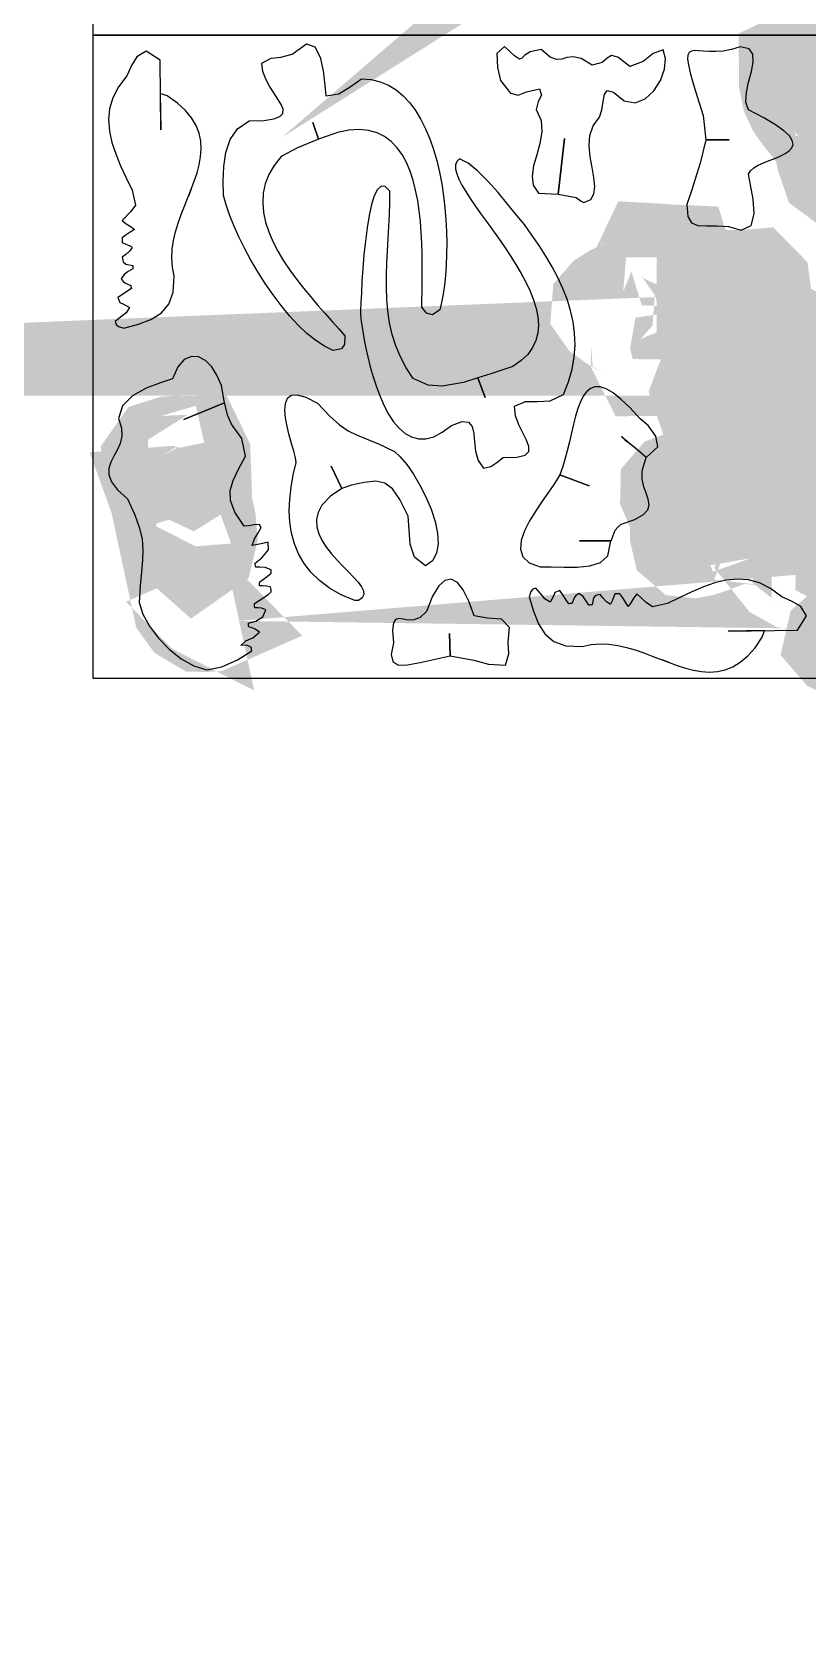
# Model space of a CAD drawing. Extents: x -204 to 381, y -253 to 284.
# Drawn here: x -4.5 to 53.4, y -72 to 48.2 of the extents above; entities that cross this region are included whole.
import ezdxf

# ---------------------------------------------------------------- set-up
doc = ezdxf.new("R2010")
doc.units = 0
doc.layers.add('1', color=7, linetype='CONTINUOUS')
doc.layers.add('4', color=7, linetype='CONTINUOUS')

msp = doc.modelspace()

# ---------------------------------------------------------------- linework, layer by layer
at = {"layer": '1', "color": 7, "linetype": 'CONTINUOUS'}
for points in [[(17.9491, 24.4524), (17.2991, 24.7724), (16.6431, 25.2044), (15.9871, 25.7364), (15.3351, 26.3564), (14.6931, 27.0524), (14.0651, 27.8104), (13.4591, 28.6164), (12.8771, 29.4604), (12.3251, 30.3284), (11.8111, 31.2064), (11.3371, 32.0844), (10.9091, 32.9484), (10.5331, 33.7864), (10.2151, 34.5844), (9.9591, 35.3304), (9.7691, 36.0124), (9.7471, 37.0844), (9.7811, 38.1784), (9.9311, 39.2364), (10.2571, 40.1984), (10.8151, 41.0044), (11.6691, 41.5924), (12.7631, 41.6304), (13.5171, 41.7384), (13.9791, 41.9164), (14.1931, 42.1564), (14.2071, 42.4564), (14.0691, 42.8124), (13.8231, 43.2204), (13.5171, 43.6744), (13.1991, 44.1744), (12.9131, 44.7124), (12.7071, 45.2864), (12.6291, 45.8924), (13.3111, 46.2804), (14.0351, 46.3564), (14.8851, 46.5624), (15.9491, 47.3324), (16.5851, 47.1224), (16.9791, 46.3604), (17.2011, 45.3164), (17.3211, 44.2564), (17.4091, 43.4524), (18.3751, 43.6204), (19.2231, 44.1384), (20.0691, 44.7324), (20.7911, 44.6764), (21.4611, 44.5144), (22.0831, 44.2524), (22.6551, 43.8984), (23.1831, 43.4604), (23.6631, 42.9444), (24.0991, 42.3584), (24.4951, 41.7084), (24.8471, 41.0044), (25.1611, 40.2504), (25.4351, 39.4544), (25.6731, 38.6264), (25.8771, 37.7704), (26.0451, 36.8944), (26.1811, 36.0064), (26.2851, 35.1124), (26.3591, 34.2224), (26.4051, 33.3404), (26.4231, 32.4744), (26.4151, 31.6344), (26.3831, 30.8244), (26.3291, 30.0524), (26.2531, 29.3244), (26.1571, 28.6524), (26.0411, 28.0384), (25.9091, 27.4924), (25.9091, 27.4924), (25.3571, 27.1184), (24.9071, 27.2404), (24.5691, 27.6924), (24.5731, 28.2264), (24.5811, 28.8244), (24.5911, 29.4784), (24.5991, 30.1784), (24.6011, 30.9144), (24.5911, 31.6824), (24.5691, 32.4684), (24.5271, 33.2684), (24.4631, 34.0724), (24.3751, 34.8704), (24.2551, 35.6544), (24.1031, 36.4164), (23.9151, 37.1504), (23.6851, 37.8424), (23.4091, 38.4864), (23.0851, 39.0764), (22.7071, 39.6004), (22.2751, 40.0504), (21.7811, 40.4184), (21.2211, 40.6964), (20.5951, 40.8764), (19.8971, 40.9464), (19.1231, 40.9024), (18.2691, 40.7324), (17.9927, 40.6217), (16.8612, 40.2366), (16.4231, 41.4784), (16.8612, 40.2366), (15.2915, 39.5792), (14.0691, 38.9324), (13.5331, 38.2684), (13.1371, 37.5884), (12.8691, 36.8944), (12.7231, 36.1884), (12.6871, 35.4744), (12.7511, 34.7544), (12.9071, 34.0304), (13.1431, 33.3064), (13.4531, 32.5844), (13.8231, 31.8684), (14.2471, 31.1584), (14.7151, 30.4584), (15.2131, 29.7704), (15.7371, 29.1004), (16.2751, 28.4484), (16.8151, 27.8164), (17.3511, 27.2084), (17.8711, 26.6264), (18.3671, 26.0724), (18.8291, 25.5524), (18.7971, 24.8944), (18.5691, 24.5784), (17.9491, 24.4524)], [(36.666, 35.493), (37.1665, 35.7247), (37.4132, 36.1389), (37.4704, 36.6975), (37.4023, 37.3706), (37.2692, 38.1197), (37.1334, 38.9148), (37.0589, 39.7217), (37.1082, 40.5023), (37.3455, 41.2265), (37.831, 41.8581), (38.0082, 42.4222), (38.0896, 43.0425), (38.187, 43.5676), (38.4077, 43.852), (38.8613, 43.7441), (39.6574, 43.0945), (40.476, 42.9513), (41.2277, 43.2348), (41.8702, 43.824), (42.3646, 44.6024), (42.6724, 45.4492), (42.7525, 46.2498), (42.5666, 46.8834), (41.8397, 46.6195), (41.0736, 46.0206), (40.099, 45.647), (39.1894, 46.3496), (38.7102, 46.482), (38.4028, 46.2704), (38.0139, 45.9515), (37.287, 45.7517), (36.4507, 46.2425), (35.8466, 46.3851), (35.3955, 46.3248), (35.0144, 46.2028), (34.6199, 46.1661), (34.1311, 46.3559), (33.4669, 46.9156), (32.6554, 46.7546), (32.2429, 46.4924), (32.0386, 46.2672), (31.8477, 46.2112), (31.4755, 46.4584), (30.7272, 47.145), (30.1688, 46.6212), (30.2144, 45.572), (30.4454, 44.6025), (31.1896, 43.6611), (31.7497, 43.5158), (32.3857, 43.76), (33.3497, 43.9825), (33.488, 43.5022), (33.2538, 43.0487), (33.1052, 42.4443), (33.4607, 41.6309), (33.5159, 40.7807), (33.3757, 39.9142), (33.1387, 39.0578), (32.9096, 38.2339), (32.7873, 37.4667), (32.8761, 36.783), (33.2746, 36.2008), (34.7289, 36.1297), (35.2148, 40.2808), (34.7289, 36.1297), (36.0745, 35.8679), (36.4683, 35.6042), (36.666, 35.493)], [(48.3944, 33.4456), (49.1404, 33.7916), (49.3724, 34.6516), (49.2864, 35.7516), (49.0824, 36.8276), (48.9544, 37.6056), (49.0964, 37.8556), (49.3444, 38.0776), (49.6744, 38.2756), (50.0604, 38.4556), (50.4784, 38.6276), (50.9044, 38.7956), (51.3104, 38.9676), (51.6764, 39.1496), (51.9724, 39.3516), (52.1784, 39.5756), (52.2664, 39.8316), (52.2124, 40.1256), (51.9924, 40.4656), (51.5824, 40.8556), (50.9544, 41.3056), (50.0884, 41.8196), (48.9544, 42.4056), (48.7524, 42.9936), (48.7864, 43.7076), (48.9564, 44.4876), (49.1624, 45.2676), (49.3024, 45.9856), (49.2784, 46.5756), (48.9884, 46.9776), (48.3344, 47.1256), (47.6704, 46.9216), (47.0624, 46.8076), (46.5104, 46.7656), (46.0184, 46.7696), (45.5864, 46.7996), (45.2184, 46.8296), (44.9144, 46.8376), (44.6804, 46.8036), (44.5144, 46.7016), (44.4204, 46.5096), (44.4024, 46.2056), (44.4584, 45.7676), (44.5944, 45.1696), (44.8104, 44.3936), (45.1104, 43.4116), (45.569, 42.0011), (45.7559, 40.1686), (47.5128, 40.1686), (45.7559, 40.1686), (45.3447, 38.4483), (45.0744, 37.5656), (44.7144, 36.4556), (44.3544, 35.3456), (44.4164, 34.4576), (44.6984, 33.9756), (45.1744, 33.7796), (45.8124, 33.7476), (46.5804, 33.7636), (47.4524, 33.7016), (48.3944, 33.4456)], [(7.358, 36.4937), (7.5856, 37.1033), (7.7856, 37.7133), (7.9456, 38.3153), (8.0536, 38.9133), (8.0976, 39.5053), (8.0636, 40.0893), (7.9416, 40.6693), (7.7196, 41.2413), (7.3836, 41.8093), (6.9256, 42.3693), (6.3296, 42.9253), (5.5481, 43.4506), (5.0371, 43.6332), (5.0736, 40.9306), (5.0371, 46.1167), (3.9881, 46.7953), (3.2936, 46.3693), (2.8936, 45.7233), (2.5476, 44.9533), (1.9156, 44.1273), (1.4916, 43.3073), (1.2536, 42.4853), (1.1796, 41.6593), (1.2476, 40.8253), (1.4356, 39.9813), (1.7216, 39.1213), (2.0836, 38.2413), (2.4996, 37.3413), (2.9476, 36.4133), (3.1856, 35.2993), (2.8416, 34.8413), (2.1876, 34.1533), (2.4896, 33.9113), (2.8656, 33.6813), (3.1276, 33.4933), (2.8076, 33.2933), (2.4936, 33.0873), (2.1876, 32.8733), (2.1876, 32.7533), (2.1876, 32.6333), (2.1876, 32.5133), (2.6556, 32.3273), (2.8536, 32.2333), (2.9476, 32.1533), (2.7696, 31.8853), (2.4656, 31.6133), (2.2076, 31.4133), (2.2756, 31.0613), (2.4656, 30.9053), (2.9876, 30.7933), (2.9876, 30.7133), (2.9936, 30.6333), (3.0076, 30.5533), (2.6556, 30.3393), (2.3596, 30.1333), (2.1276, 29.8133), (2.2696, 29.6033), (2.4516, 29.4693), (2.8476, 29.3133), (2.8536, 29.2333), (2.8676, 29.1533), (2.8876, 29.0733), (2.5476, 28.8533), (2.2136, 28.6333), (1.8876, 28.4133), (2.0256, 28.0393), (2.2896, 27.9133), (2.7476, 27.6733), (2.4896, 27.2653), (2.0776, 26.9553), (1.6876, 26.6133), (1.7596, 26.3853), (1.9356, 26.2473), (2.3276, 26.1133), (3.4136, 26.4193), (4.3516, 26.7773), (5.1156, 27.2533), (5.6776, 27.9093), (6.0096, 28.8073), (6.0876, 30.0133), (6.0876, 30.0133), (5.9516, 30.6873), (5.9056, 31.3553), (5.9376, 32.0173), (6.0356, 32.6733), (6.1896, 33.3233), (6.3856, 33.9673), (6.6116, 34.6073), (6.8556, 35.2393), (7.3566, 36.4942), (7.1523, 35.979), (7.358, 36.4937)], [(29.1686, 15.6681), (29.7066, 15.7901), (30.1706, 16.0921), (30.6286, 16.4681), (31.6626, 16.4961), (32.2746, 16.6481), (32.5446, 16.9161), (32.5506, 17.2901), (32.3766, 17.7541), (32.1006, 18.3001), (31.8026, 18.9141), (31.5646, 19.5881), (31.4686, 20.3081), (32.3086, 20.6541), (33.2006, 20.6561), (34.1426, 20.6981), (35.1286, 21.1681), (35.5066, 22.1241), (35.7726, 23.0581), (35.9326, 23.9701), (35.9966, 24.8641), (35.9686, 25.7401), (35.8566, 26.6001), (35.6666, 27.4441), (35.4086, 28.2741), (35.0866, 29.0941), (34.7086, 29.9021), (34.2826, 30.7041), (33.8146, 31.4961), (33.3106, 32.2841), (32.7806, 33.0681), (32.2286, 33.8481), (31.6606, 34.5341), (30.9906, 35.3561), (30.2546, 36.2381), (29.4886, 37.0981), (28.7286, 37.8601), (28.0106, 38.4421), (27.3686, 38.7681), (27.3686, 38.7681), (27.1766, 38.5641), (27.0846, 38.3041), (27.0846, 37.9941), (27.1686, 37.6361), (27.3286, 37.2341), (27.5546, 36.7921), (27.8386, 36.3121), (28.1726, 35.7981), (28.5466, 35.2521), (28.9526, 34.6801), (29.3826, 34.0861), (29.8286, 33.4701), (30.2806, 32.8381), (30.7306, 32.1921), (31.1686, 31.5361), (31.5886, 30.8761), (31.9786, 30.2101), (32.3346, 29.5481), (32.6446, 28.8881), (32.9006, 28.2341), (33.0946, 27.5941), (33.2166, 26.9661), (33.2606, 26.3561), (33.2146, 25.7681), (33.0746, 25.2061), (32.8266, 24.6701), (32.4666, 24.1661), (31.9826, 23.6981), (31.3686, 23.2681), (29.7049, 22.7198), (28.745, 22.4125), (29.2826, 20.9527), (28.745, 22.4125), (27.6699, 22.0668), (26.0806, 21.7861), (25.0286, 21.8781), (23.9286, 22.3681), (23.3966, 23.1601), (22.9606, 23.9741), (22.6166, 24.8081), (22.3506, 25.6601), (22.1586, 26.5281), (22.0266, 27.4061), (21.9486, 28.2961), (21.9166, 29.1921), (21.9186, 30.0961), (21.9466, 31.0001), (21.9926, 31.9061), (22.0466, 32.8081), (22.1006, 33.7061), (22.1446, 34.5981), (22.1706, 35.4781), (22.1686, 36.3481), (21.8266, 36.6901), (21.5226, 36.7201), (21.2526, 36.4801), (21.0146, 36.0061), (20.8086, 35.3441), (20.6286, 34.5301), (20.4786, 33.6061), (20.3506, 32.6121), (20.2466, 31.5901), (20.1626, 30.5801), (20.0986, 29.6201), (20.0506, 28.7521), (20.0166, 28.0181), (19.9966, 27.4561), (19.9886, 27.1081), (20.0486, 26.6181), (20.1306, 26.0461), (20.2366, 25.4081), (20.3686, 24.7181), (20.5286, 23.9921), (20.7126, 23.2441), (20.9286, 22.4901), (21.1706, 21.7421), (21.4446, 21.0181), (21.7506, 20.3321), (22.0886, 19.7001), (22.4606, 19.1361), (22.8666, 18.6541), (23.3086, 18.2721), (23.7886, 18.0021), (24.3046, 17.8581), (24.8606, 17.8601), (25.4546, 18.0181), (26.0906, 18.3481), (26.7686, 18.8681), (27.5666, 19.1601), (28.0546, 19.1101), (28.3146, 18.7901), (28.4346, 18.2721), (28.4946, 17.6301), (28.5806, 16.9321), (28.7766, 16.2561), (29.1686, 15.6681)], [(9.6027, 21.8515), (9.2662, 22.6045), (8.8902, 23.2405), (8.4262, 23.7105), (7.9062, 23.9805), (7.3662, 24.0145), (6.8382, 23.7765), (6.3622, 23.2305), (5.9682, 22.3405), (5.0562, 22.0505), (3.9922, 21.6385), (2.9822, 21.0765), (2.2262, 20.3325), (1.9282, 19.3805), (2.1502, 18.6785), (2.1702, 18.0645), (2.0422, 17.5185), (1.8262, 17.0245), (1.5762, 16.5605), (1.3522, 16.1105), (1.2102, 15.6525), (1.2082, 15.1705), (1.4022, 14.6425), (1.8502, 14.0525), (2.6082, 13.3805), (3.1562, 12.1845), (3.5022, 11.2045), (3.6862, 10.3625), (3.7422, 9.5845), (3.7122, 8.8005), (3.6322, 7.9305), (3.5382, 6.9025), (3.4682, 5.6405), (3.7402, 4.7885), (4.2342, 3.8865), (4.9082, 2.9885), (5.7162, 2.1545), (6.6142, 1.4445), (7.5602, 0.9125), (8.5082, 0.6205), (9.6282, 0.8385), (10.8142, 1.3705), (11.8682, 2.0405), (11.8542, 2.1205), (11.8482, 2.2005), (11.8482, 2.2805), (11.5422, 2.4285), (11.2742, 2.4525), (11.0482, 2.4405), (11.4242, 2.7845), (11.9522, 3.0165), (12.4482, 3.4405), (12.1382, 3.6505), (11.8902, 3.7585), (11.6482, 3.8205), (11.6342, 3.9205), (11.6282, 4.0145), (11.6282, 4.1005), (12.1782, 4.2625), (12.6982, 4.5665), (12.9282, 5.1005), (12.6142, 5.2345), (12.3422, 5.2525), (12.1082, 5.2405), (12.0882, 5.3605), (12.0742, 5.4745), (12.0682, 5.5805), (12.7822, 6.0125), (13.1082, 6.2345), (13.3282, 6.4405), (13.3262, 6.6285), (13.3042, 6.7265), (13.2482, 6.8205), (12.9742, 6.8545), (12.7082, 6.8805), (12.4482, 6.9005), (12.4482, 7.0005), (12.4542, 7.0945), (12.4682, 7.1805), (12.7482, 7.4005), (13.0342, 7.6205), (13.3282, 7.8405), (13.3142, 7.9205), (13.3082, 8.0005), (13.3082, 8.0805), (12.8842, 8.2665), (12.4862, 8.2945), (12.1682, 8.2805), (12.1482, 8.3805), (12.1342, 8.4805), (12.1282, 8.5805), (12.6142, 8.9765), (13.1302, 9.5725), (13.1082, 10.1405), (12.7082, 10.0605), (12.3082, 9.9805), (11.9082, 9.9005), (12.0802, 10.3945), (12.3162, 10.7865), (12.5682, 11.2405), (12.5282, 11.3205), (12.4882, 11.4005), (12.4482, 11.4805), (12.0462, 11.4445), (11.6442, 11.3765), (11.3082, 11.3405), (11.3082, 11.3405), (10.6202, 12.3885), (10.2942, 13.2505), (10.2702, 14.0125), (10.4882, 14.7645), (10.8882, 15.5905), (11.4082, 16.5805), (11.1262, 17.8805), (10.3702, 18.9465), (10.0923, 19.5773), (9.8475, 20.557), (6.805, 19.2974), (9.8475, 20.557), (9.6027, 21.8515)], [(33.3881, 8.2977), (34.2081, 8.3197), (35.1661, 8.2957), (36.1641, 8.2957), (37.1061, 8.3857), (37.9001, 8.6377), (38.4441, 9.1177), (38.682, 10.2376), (37.2388, 10.2376), (36.7931, 10.2376), (36.4227, 10.2408), (36.3364, 10.247), (36.4566, 10.2531), (36.7113, 10.2531), (37.1502, 10.247), (37.7759, 10.25), (38.6839, 10.2391), (39.0001, 11.0577), (39.1881, 11.2777), (39.4481, 11.4977), (39.4481, 11.4977), (40.4601, 11.8537), (41.0961, 12.2057), (41.4281, 12.5657), (41.5241, 12.9437), (41.4601, 13.3497), (41.3061, 13.7957), (41.1321, 14.2917), (41.0101, 14.8457), (41.0121, 15.4717), (41.3139, 16.4805), (40.571, 17.1176), (40.0404, 17.5423), (39.7082, 17.8129), (39.4743, 18.0064), (39.4801, 18.0277), (39.7238, 17.7973), (40.0829, 17.521), (40.6984, 17.0114), (41.3156, 16.481), (42.1861, 17.2717), (42.0281, 18.0577), (41.4501, 18.8597), (40.8481, 19.3577), (40.8481, 19.3577), (40.0941, 20.1897), (39.4261, 20.8317), (38.8381, 21.2937), (38.3241, 21.5897), (37.8741, 21.7317), (37.4861, 21.7357), (37.1521, 21.6137), (36.8621, 21.3777), (36.6141, 21.0397), (36.3961, 20.6157), (36.2061, 20.1177), (36.0361, 19.5597), (35.8781, 18.9517), (35.7261, 18.3097), (35.5741, 17.6477), (35.4161, 16.9757), (35.2421, 16.3077), (35.0918, 15.8043), (35.0904, 15.8047), (34.8616, 15.1852), (37.0478, 14.3571), (34.8616, 15.1852), (34.7044, 14.9195), (34.7057, 14.9187), (34.4181, 14.4517), (34.0221, 13.8717), (33.5541, 13.2077), (33.0641, 12.4857), (32.6041, 11.7357), (32.2281, 10.9877), (31.9861, 10.2717), (31.9281, 9.6157), (32.1081, 9.0477), (32.5781, 8.5997), (33.3881, 8.2977)], [(19.5726, 5.7869), (18.5566, 6.2269), (17.6766, 6.7289), (16.9226, 7.2889), (16.2886, 7.9049), (15.7706, 8.5689), (15.3586, 9.2789), (15.0506, 10.0289), (14.8366, 10.8169), (14.7106, 11.6389), (14.6686, 12.4889), (14.7026, 13.3629), (14.8046, 14.2549), (14.9706, 15.1649), (15.1926, 16.0869), (15.1926, 16.0869), (15.1306, 16.4509), (15.0066, 16.9369), (14.8466, 17.5129), (14.6746, 18.1429), (14.5186, 18.7909), (14.3986, 19.4249), (14.3446, 20.0069), (14.3806, 20.5069), (14.5286, 20.8869), (14.8186, 21.1129), (15.2706, 21.1529), (15.9146, 20.9689), (16.7726, 20.5269), (16.7726, 20.5269), (17.6926, 19.5549), (18.4246, 18.9009), (19.0606, 18.4649), (19.6946, 18.1509), (20.4186, 17.8549), (21.3286, 17.4809), (22.5126, 16.9269), (22.5126, 16.9269), (22.9566, 16.5189), (23.4386, 15.9409), (23.9346, 15.2269), (24.4206, 14.4109), (24.8686, 13.5269), (25.2546, 12.6109), (25.5526, 11.6989), (25.7386, 10.8229), (25.7826, 10.0189), (25.6646, 9.3229), (25.3566, 8.7669), (24.8326, 8.3869), (24.0226, 9.0289), (23.7026, 9.9889), (23.6226, 11.0729), (23.5326, 12.0869), (22.9166, 13.3429), (22.3686, 14.1409), (21.8026, 14.5649), (21.1306, 14.6929), (20.2626, 14.6069), (19.3247, 14.3992), (18.5903, 14.1543), (17.786, 15.8337), (18.5903, 14.1543), (17.751, 13.5945), (17.1126, 12.9229), (16.8266, 12.3749), (16.7066, 11.8309), (16.7326, 11.2949), (16.8806, 10.7709), (17.1286, 10.2569), (17.4546, 9.7569), (17.8346, 9.2729), (18.2506, 8.8069), (18.6766, 8.3609), (19.0926, 7.9389), (19.4746, 7.5409), (19.8026, 7.1689), (20.0526, 6.8249), (20.2026, 6.5149), (20.2306, 6.2349), (20.1146, 5.9929), (19.8326, 5.7869), (19.7386, 5.7869), (19.6526, 5.7869), (19.5726, 5.7869)], [(31.1085, 3.772), (30.5184, 4.4073), (29.4538, 4.4861), (28.4723, 4.6598), (28.0791, 5.7585), (27.6586, 6.5884), (27.215, 7.1339), (26.7568, 7.3782), (26.2893, 7.2997), (25.8225, 6.8838), (25.3593, 6.1126), (24.9102, 4.9676), (24.4343, 4.5321), (23.9775, 4.3521), (23.5507, 4.3402), (23.1698, 4.4017), (22.8478, 4.4476), (22.6002, 4.3851), (22.4407, 4.1213), (22.3826, 3.565), (22.4432, 2.6259), (22.2732, 1.7703), (22.4059, 1.25), (22.7798, 1.0015), (23.3368, 0.9657), (24.4306, 1.1737), (26.6688, 1.6636), (26.6338, 3.343), (26.6688, 1.6636), (28.4523, 1.3487), (29.5289, 1.0427), (30.8095, 0.9793), (31.0588, 1.8182), (31.001, 2.6971), (31.1085, 3.772)], [(43.0181, 1.1602), (43.6303, 0.9397), (44.2425, 0.7467), (44.8463, 0.5936), (45.4455, 0.4925), (46.038, 0.4553), (46.6216, 0.496), (47.2001, 0.6247), (47.7695, 0.8532), (48.3336, 1.1957), (48.8883, 1.6601), (49.4375, 2.2625), (49.9537, 3.05), (50.1305, 3.563), (47.4285, 3.4955), (52.6138, 3.5916), (53.2803, 4.6483), (52.8463, 5.3379), (52.1958, 5.7304), (51.4219, 6.0675), (50.5887, 6.69), (49.7638, 7.1045), (48.9392, 7.3331), (48.1124, 7.3976), (47.2792, 7.32), (46.4374, 7.1223), (45.5808, 6.8265), (44.705, 6.4544), (43.8098, 6.0281), (42.887, 5.5694), (41.7758, 5.3187), (41.3139, 5.6574), (40.6184, 6.3034), (40.3799, 5.9987), (40.1543, 5.62), (39.9693, 5.3559), (39.7656, 5.6736), (39.556, 5.9852), (39.3385, 6.2887), (39.2185, 6.2873), (39.0985, 6.286), (38.9786, 6.2846), (38.7979, 5.8145), (38.7062, 5.6154), (38.6273, 5.5205), (38.3573, 5.6954), (38.0818, 5.9963), (37.8789, 6.2519), (37.5277, 6.1799), (37.3739, 5.9881), (37.2679, 5.4649), (37.1879, 5.4639), (37.1079, 5.457), (37.0281, 5.4421), (36.8101, 5.7916), (36.6007, 6.0852), (36.278, 6.3135), (36.0697, 6.1691), (35.9378, 5.9856), (35.7863, 5.5878), (35.7064, 5.5809), (35.6266, 5.566), (35.5468, 5.5451), (35.3229, 5.8825), (35.0991, 6.214), (34.8754, 6.5374), (34.503, 6.3952), (34.38, 6.1297), (34.1453, 5.669), (33.7344, 5.9223), (33.4197, 6.3307), (33.0732, 6.7167), (32.846, 6.6421), (32.7101, 6.4646), (32.5806, 6.071), (32.899, 4.9886), (33.2678, 4.0548), (33.7525, 3.2963), (34.415, 2.7419), (35.3167, 2.4202), (36.5235, 2.3561), (36.5235, 2.3561), (37.1959, 2.4998), (37.8633, 2.5535), (38.5257, 2.5291), (39.1828, 2.4387), (39.8345, 2.2921), (40.4807, 2.1036), (41.1232, 1.8849), (41.758, 1.6482), (43.0186, 1.1617), (42.5011, 1.36), (43.0181, 1.1602)]]:
    msp.add_lwpolyline(points, close=True, dxfattribs=at)
for points in [[(0, 48), (96, 48), (96, 96), (0, 96)], [(0, 0), (96, 0), (96, 48), (0, 48)]]:
    msp.add_3dface(points, dxfattribs=at)
at = {"layer": '4', "color": 7, "linetype": 'CONTINUOUS'}
for points in [[(84.7762, 21.1717, 7.6142, 7.6142, 0), (84.8107, 21.0368, 7.6142, 7.6142, 0), (84.7637, 21.1968, 7.6142, 7.6142, 0)], [(123.5549, 4.2071, 7.6142, 7.6142, 0), (123.7482, 4.1976, 7.6142, 7.6142, 0), (123.4894, 4.218, 7.6142, 7.6142, 0)]]:
    msp.add_lwpolyline(points, format="xyseb", dxfattribs=at)
at = {"layer": '4', "color": 7, "linetype": 'CONTINUOUS', "const_width": 7.6142}
for points in [[(55.2595, 70.7657), (55.3216, 70.8048), (54.7854, 70.3433)], [(56.2761, 37.0279), (55.1821, 37.8359), (54.8301, 38.8539), (54.5761, 40.1279), (53.7861, 41.1879), (53.1261, 42.0059), (52.6081, 42.7259), (52.2461, 43.4899), (52.0501, 44.4419), (52.0361, 45.7279), (52.6061, 46.0039), (53.0261, 45.8939), (53.3721, 45.5079), (53.7141, 44.9559), (54.1321, 44.3519), (54.6941, 43.8059), (55.927, 43.4215), (55.9701, 43.0594), (56.0132, 42.6972), (56.0348, 42.335), (56.0692, 42.085), (56.1425, 41.6279), (56.0951, 41.9125), (56.0348, 42.4859), (55.9787, 43.0119), (55.9356, 43.4258), (57.1681, 44.2359), (57.6021, 45.0959)], [(57.2101, 37.2179), (56.2761, 37.0279)], [(60.5415, 5.4319), (60.692, 5.4146), (60.4795, 5.4452)], [(41.3747, 23.3733), (40.9987, 24.1233), (41.0047, 24.9173), (40.9347, 25.7333), (39.7527, 26.2613), (38.8827, 26.7233), (38.3187, 27.1333), (38.0527, 27.5093), (38.0787, 27.8693), (38.3907, 28.2273), (38.9827, 28.5993), (39.8447, 29.0033), (40.9747, 29.4533), (41.2147, 30.2513), (41.2407, 30.9493), (41.5747, 31.6533), (42.2447, 31.6173), (43.0307, 31.5493), (43.8347, 31.5133), (44.1587, 30.4473), (43.8247, 29.1333), (43.3347, 27.9333), (43.306, 27.5997), (43.0009, 27.5997), (42.101, 27.5997), (42.3053, 27.5997), (42.7087, 27.6023), (43.3074, 27.5982), (43.6207, 26.2913), (43.9967, 24.7353), (43.7947, 23.5333), (43.0027, 23.4213), (42.0867, 23.3793), (41.3747, 23.3733)], [(48.5153, 20.0191), (47.4933, 20.1291), (46.5293, 20.1971), (45.8153, 20.4991), (45.5353, 21.3191), (46.0453, 22.6571), (46.3593, 23.5631), (46.7113, 24.1311), (46.8724, 24.8949), (47.7301, 24.8744), (48.381, 24.8915), (48.5238, 24.8973), (48.2497, 24.8973), (47.7986, 24.8801), (47.416, 24.8858), (46.8735, 24.8973), (46.5773, 26.4171), (46.2533, 27.3331), (46.0053, 28.0791), (45.8733, 28.6651), (45.9013, 29.1031), (46.1333, 29.4071), (46.6073, 29.5851), (47.3673, 29.6531), (48.4553, 29.6191), (49.3333, 29.6971), (49.7433, 29.2791), (49.8433, 28.5471), (49.7893, 27.6731), (49.7353, 26.8391), (50.0293, 26.6511), (50.5373, 26.3971), (51.1613, 26.0831), (51.8033, 25.7191), (52.3653, 25.3091), (52.7493, 24.8611), (52.8593, 24.3831), (52.5933, 23.8791), (51.8553, 23.3591), (51.0053, 23.2031), (50.1593, 22.9671), (49.5353, 22.5191), (49.5413, 21.5251), (49.3353, 20.4931), (48.5153, 20.0191)], [(57.34, 21.4312), (56.5668, 21.8735), (56.1258, 22.5391), (56.5584, 23.3942), (56.8657, 24.1668), (57.084, 24.8404), (57.255, 25.4013)], [(53.5812, 7.2051), (52.3632, 7.4371), (51.5392, 7.8931), (50.8412, 8.7651), (51.1592, 9.4451), (51.5292, 10.0311), (51.7412, 10.5651), (50.8412, 10.6691), (49.1752, 10.8011), (48.1812, 10.8651), (47.4992, 10.6671), (46.7872, 10.4051), (46.0792, 10.1351), (45.4152, 9.9151), (44.8272, 9.8031), (44.3552, 9.8551), (44.0372, 10.1271), (43.9072, 10.6791), (43.9289, 11.9289), (46.2272, 12.309), (47.1925, 12.4835), (47.9835, 12.6144), (48.3323, 12.6829), (48.4693, 12.6891), (48.5379, 12.7016), (48.5112, 12.7711), (48.2264, 12.6704), (47.0244, 12.4586), (45.7912, 12.2343), (44.7012, 12.0598), (43.9165, 11.9352), (43.4332, 13.1711), (43.1852, 13.7451), (43.1952, 14.1551), (43.4272, 14.4251), (43.8412, 14.5791), (44.3992, 14.6451), (45.0612, 14.6471), (45.7892, 14.6131), (46.5432, 14.5651), (47.2872, 14.5311), (47.9792, 14.5351), (48.5812, 14.6051), (49.4772, 15.3371), (50.0592, 15.4591), (51.1812, 15.4051), (51.3972, 16.1471), (51.0052, 16.8711), (50.5412, 17.4251), (50.7732, 18.3971), (51.3852, 19.1571), (52.2432, 19.7151), (53.2192, 20.0811), (54.1812, 20.2651), (54.3212, 20.1451), (54.4612, 20.0191), (54.6012, 19.8851), (54.3372, 19.2311), (53.9152, 18.7831), (53.5092, 18.4091), (53.2872, 17.9791), (53.4212, 17.3611), (54.0812, 16.4251), (53.9732, 15.7631), (53.7312, 15.3891), (53.4792, 15.1351), (53.3372, 14.8331), (53.4312, 14.3191), (53.8812, 13.4251), (53.8432, 12.7031), (53.6412, 12.2351), (53.4972, 11.8331), (53.6372, 11.3131), (54.2812, 10.4851), (54.0892, 9.8671), (53.7332, 9.3031), (53.5412, 8.5651), (53.8472, 8.3251), (54.1612, 8.0791), (54.4812, 7.8251), (54.4812, 7.6791), (54.4812, 7.5251), (54.4812, 7.3651), (54.1492, 7.2611), (53.8732, 7.2151), (53.5812, 7.2051)], [(7.293, 15.2905), (6.199, 15.8105), (5.719, 15.7905), (4.893, 15.5505), (4.677, 16.4765), (5.045, 17.0005), (5.791, 17.2365), (6.715, 17.2965), (7.613, 17.2905), (7.979, 16.5365), (8.007, 15.7385), (7.293, 15.2905)], [(7.613, 9.2905), (6.791, 10.0225), (5.959, 11.3785), (5.313, 12.7305), (5.053, 13.4505), (5.587, 13.4925), (6.211, 13.3085), (6.893, 13.1505), (7.217, 13.3625), (7.509, 13.5185), (7.953, 13.6105), (8.159, 12.7245), (8.387, 11.6605), (8.475, 10.6065), (8.271, 9.7525), (7.613, 9.2905)], [(57.272, 8.3246), (56.306, 8.8346), (56.324, 9.5166), (56.544, 9.9166), (56.93, 10.0746), (57.448, 10.0266)], [(8.0443, 4.2742), (7.2283, 4.7602), (6.8063, 5.3422), (6.6443, 6.0942), (7.2983, 5.7622), (8.4503, 5.0602), (9.0643, 4.4342), (8.7463, 4.2942), (8.3483, 4.2662), (8.0443, 4.2742)], [(90.0741, 6.9947), (90.131, 6.9994), (89.78, 7.0042)], [(57.146, 1.9546), (56.23, 2.2446), (55.692, 2.5106), (55.478, 2.7566), (55.532, 2.9926), (55.8, 3.2246), (56.224, 3.4566), (56.748, 3.6986), (57.32, 3.9566)], [(58.368, 2.0946), (57.146, 1.9546)]]:
    msp.add_lwpolyline(points, dxfattribs=at)

doc.saveas('drawing.dxf')
